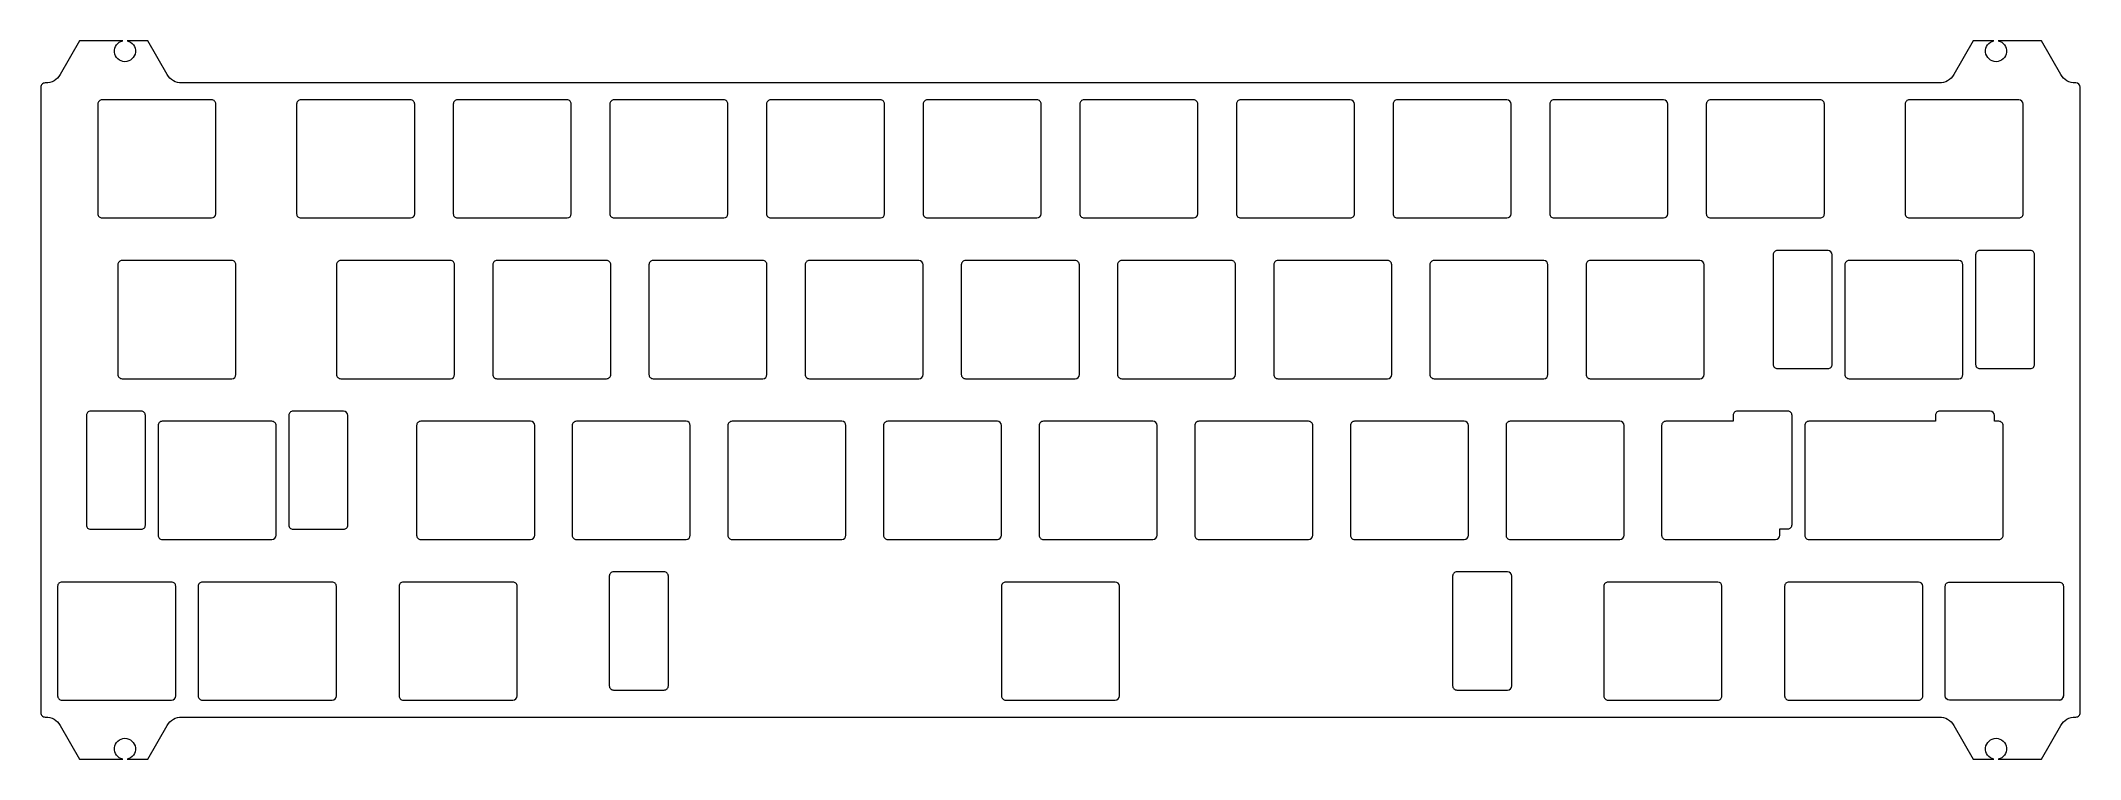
# Model space of a CAD drawing. Header units: millimetres. Extents: x 247 to 489, y -197 to -112.
import ezdxf

# ---------------------------------------------------------------- set-up
doc = ezdxf.new("R2010")
doc.units = ezdxf.units.MM
doc.header["$MEASUREMENT"] = 0
doc.layers.add('goonsiteiander v7_Sketch11', color=7, linetype='Continuous')

msp = doc.modelspace()

# ---------------------------------------------------------------- linework, layer by layer
at = {"layer": 'goonsiteiander v7_Sketch11', "lineweight": 9}
for points in [[(251.846, -111.8015), (249.5366, -115.8015)], [(256.964, -111.8015), (251.846, -111.8015)], [(259.9177, -111.8015), (257.4615, -111.8015)], [(262.2271, -115.8015), (259.9177, -111.8015)], [(476.3955, -111.8015), (474.0861, -115.8015)], [(478.8515, -111.8015), (476.3955, -111.8015)], [(484.4672, -111.8015), (479.349, -111.8015)], [(486.7766, -115.8015), (484.4672, -111.8015)], [(247.2378, -117.3015), (247.2378, -191.4515)], [(247.8045, -116.8015), (247.7378, -116.8015)], [(472.354, -116.8015), (263.9592, -116.8015)], [(488.5753, -116.8015), (488.5087, -116.8015)], [(489.0753, -191.4515), (489.0753, -117.3015)], [(254.0003, -119.3015), (254.0003, -132.3015)], [(267.5003, -118.8015), (254.5003, -118.8015)], [(268.0003, -132.3015), (268.0003, -119.3015)], [(277.5747, -119.3015), (277.5747, -132.3015)], [(291.0747, -118.8015), (278.0747, -118.8015)], [(291.5747, -132.3015), (291.5747, -119.3015)], [(296.1485, -119.3015), (296.1485, -132.3015)], [(309.6485, -118.8015), (296.6485, -118.8015)], [(310.1485, -132.3015), (310.1485, -119.3015)], [(314.7222, -119.3015), (314.7222, -132.3015)], [(328.2222, -118.8015), (315.2222, -118.8015)], [(328.7222, -132.3015), (328.7222, -119.3015)], [(333.296, -119.3015), (333.296, -132.3015)], [(346.796, -118.8015), (333.796, -118.8015)], [(347.296, -132.3015), (347.296, -119.3015)], [(351.8697, -119.3015), (351.8697, -132.3015)], [(365.3697, -118.8015), (352.3697, -118.8015)], [(365.8697, -132.3015), (365.8697, -119.3015)], [(370.4435, -119.3015), (370.4435, -132.3015)], [(383.9435, -118.8015), (370.9435, -118.8015)], [(384.4435, -132.3015), (384.4435, -119.3015)], [(389.0172, -119.3015), (389.0172, -132.3015)], [(402.5172, -118.8015), (389.5172, -118.8015)], [(403.0172, -132.3015), (403.0172, -119.3015)], [(407.591, -119.3015), (407.591, -132.3015)], [(421.091, -118.8015), (408.091, -118.8015)], [(421.591, -132.3015), (421.591, -119.3015)], [(426.1647, -119.3015), (426.1647, -132.3015)], [(439.6647, -118.8015), (426.6647, -118.8015)], [(440.1647, -132.3015), (440.1647, -119.3015)], [(444.7385, -119.3015), (444.7385, -132.3015)], [(458.2385, -118.8015), (445.2385, -118.8015)], [(458.7385, -132.3015), (458.7385, -119.3015)], [(468.3128, -119.3015), (468.3128, -132.3015)], [(481.8128, -118.8015), (468.8128, -118.8015)], [(482.3129, -132.3015), (482.3129, -119.3015)], [(254.5003, -132.8015), (267.5003, -132.8015)], [(278.0747, -132.8015), (291.0747, -132.8015)], [(296.6485, -132.8015), (309.6485, -132.8015)], [(315.2222, -132.8015), (328.2222, -132.8015)], [(333.796, -132.8015), (346.796, -132.8015)], [(352.3697, -132.8015), (365.3697, -132.8015)], [(370.9435, -132.8015), (383.9435, -132.8015)], [(389.5172, -132.8015), (402.5172, -132.8015)], [(408.091, -132.8015), (421.091, -132.8015)], [(426.6647, -132.8015), (439.6647, -132.8015)], [(445.2385, -132.8015), (458.2385, -132.8015)], [(468.8128, -132.8015), (481.8128, -132.8015)], [(452.6691, -137.1515), (452.6691, -150.1515)], [(459.1691, -136.6515), (453.1691, -136.6515)], [(459.6691, -150.1515), (459.6691, -137.1515)], [(476.6691, -137.1515), (476.6691, -150.1515)], [(483.1691, -136.6515), (477.1691, -136.6515)], [(483.6691, -150.1515), (483.6691, -137.1515)], [(256.3816, -138.3515), (256.3816, -151.3515)], [(269.8816, -137.8515), (256.8816, -137.8515)], [(270.3816, -151.3515), (270.3816, -138.3515)], [(282.3108, -138.3515), (282.3108, -151.3515)], [(295.8108, -137.8515), (282.8108, -137.8515)], [(296.3108, -151.3515), (296.3108, -138.3515)], [(300.8316, -138.3515), (300.8316, -151.3515)], [(314.3316, -137.8515), (301.3316, -137.8515)], [(314.8316, -151.3515), (314.8316, -138.3515)], [(319.3524, -138.3515), (319.3524, -151.3515)], [(332.8524, -137.8515), (319.8524, -137.8515)], [(333.3524, -151.3515), (333.3524, -138.3515)], [(337.8733, -138.3515), (337.8733, -151.3515)], [(351.3733, -137.8515), (338.3733, -137.8515)], [(351.8733, -151.3515), (351.8733, -138.3515)], [(356.3941, -138.3515), (356.3941, -151.3515)], [(369.8941, -137.8515), (356.8941, -137.8515)], [(370.3941, -151.3515), (370.3941, -138.3515)], [(374.9149, -138.3515), (374.9149, -151.3515)], [(388.4149, -137.8515), (375.4149, -137.8515)], [(388.9149, -151.3515), (388.9149, -138.3515)], [(393.4358, -138.3515), (393.4358, -151.3515)], [(406.9358, -137.8515), (393.9358, -137.8515)], [(407.4358, -151.3515), (407.4358, -138.3515)], [(411.9566, -138.3515), (411.9566, -151.3515)], [(425.4566, -137.8515), (412.4566, -137.8515)], [(425.9566, -151.3515), (425.9566, -138.3515)], [(430.4774, -138.3515), (430.4774, -151.3515)], [(443.9774, -137.8515), (430.9774, -137.8515)], [(444.4774, -151.3515), (444.4774, -138.3515)], [(461.1691, -138.3515), (461.1691, -151.3515)], [(474.6691, -137.8515), (461.6691, -137.8515)], [(475.1691, -151.3515), (475.1691, -138.3515)], [(256.8816, -151.8515), (269.8816, -151.8515)], [(282.8108, -151.8515), (295.8108, -151.8515)], [(301.3316, -151.8515), (314.3316, -151.8515)], [(319.8524, -151.8515), (332.8524, -151.8515)], [(338.3733, -151.8515), (351.3733, -151.8515)], [(356.8941, -151.8515), (369.8941, -151.8515)], [(375.4149, -151.8515), (388.4149, -151.8515)], [(393.9358, -151.8515), (406.9358, -151.8515)], [(412.4566, -151.8515), (425.4566, -151.8515)], [(430.9774, -151.8515), (443.9774, -151.8515)], [(453.1691, -150.6515), (459.1691, -150.6515)], [(461.6691, -151.8515), (474.6691, -151.8515)], [(477.1691, -150.6515), (483.1691, -150.6515)], [(252.6441, -156.2015), (252.6441, -169.2015)], [(259.1441, -155.7015), (253.1441, -155.7015)], [(259.6441, -169.2015), (259.6441, -156.2015)], [(274.6441, -156.9015), (261.6441, -156.9015)], [(276.6441, -156.2015), (276.6441, -169.2015)], [(283.1441, -155.7015), (277.1441, -155.7015)], [(283.6441, -169.2015), (283.6441, -156.2015)], [(305.3027, -156.9015), (292.3027, -156.9015)], [(323.7574, -156.9015), (310.7574, -156.9015)], [(342.2121, -156.9015), (329.2121, -156.9015)], [(360.6668, -156.9015), (347.6668, -156.9015)], [(379.1214, -156.9015), (366.1214, -156.9015)], [(397.5761, -156.9015), (384.5761, -156.9015)], [(416.0308, -156.9015), (403.0308, -156.9015)], [(434.4855, -156.9015), (421.4855, -156.9015)], [(447.9066, -156.9015), (439.9402, -156.9015)], [(447.9066, -156.2015), (447.9066, -156.9015)], [(454.4066, -155.7015), (448.4066, -155.7015)], [(454.9066, -169.1515), (454.9066, -156.2015)], [(471.9066, -156.9015), (456.9066, -156.9015)], [(471.9066, -156.2015), (471.9066, -156.9015)], [(478.4066, -155.7015), (472.4066, -155.7015)], [(478.9066, -156.9015), (478.9066, -156.2015)], [(479.4316, -156.9015), (478.9066, -156.9015)], [(261.1441, -157.4015), (261.1441, -170.4015)], [(275.1441, -170.4015), (275.1441, -157.4015)], [(291.8027, -157.4015), (291.8027, -170.4015)], [(305.8027, -170.4015), (305.8027, -157.4015)], [(310.2574, -157.4015), (310.2574, -170.4015)], [(324.2574, -170.4015), (324.2574, -157.4015)], [(328.7121, -157.4015), (328.7121, -170.4015)], [(342.7121, -170.4015), (342.7121, -157.4015)], [(347.1668, -157.4015), (347.1668, -170.4015)], [(361.1668, -170.4015), (361.1668, -157.4015)], [(365.6214, -157.4015), (365.6214, -170.4015)], [(379.6214, -170.4015), (379.6214, -157.4015)], [(384.0761, -157.4015), (384.0761, -170.4015)], [(398.0761, -170.4015), (398.0761, -157.4015)], [(402.5308, -157.4015), (402.5308, -170.4015)], [(416.5308, -170.4015), (416.5308, -157.4015)], [(420.9855, -157.4015), (420.9855, -170.4015)], [(434.9855, -170.4015), (434.9855, -157.4015)], [(439.4402, -157.4015), (439.4402, -170.4015)], [(456.4066, -157.4015), (456.4066, -170.4015)], [(479.9316, -170.4015), (479.9316, -157.4015)], [(253.1441, -169.7015), (259.1441, -169.7015)], [(261.6441, -170.9015), (274.6441, -170.9015)], [(277.1441, -169.7015), (283.1441, -169.7015)], [(292.3027, -170.9015), (305.3027, -170.9015)], [(310.7574, -170.9015), (323.7574, -170.9015)], [(329.2121, -170.9015), (342.2121, -170.9015)], [(347.6668, -170.9015), (360.6668, -170.9015)], [(366.1214, -170.9015), (379.1214, -170.9015)], [(384.5761, -170.9015), (397.5761, -170.9015)], [(403.0308, -170.9015), (416.0308, -170.9015)], [(421.4855, -170.9015), (434.4855, -170.9015)], [(439.9402, -170.9015), (452.9402, -170.9015)], [(453.4402, -170.4015), (453.4402, -169.6515)], [(453.4402, -169.6515), (454.4066, -169.6515)], [(456.9066, -170.9015), (479.4316, -170.9015)], [(249.2378, -176.4515), (249.2378, -189.4515)], [(262.7378, -175.9515), (249.7378, -175.9515)], [(263.2378, -189.4515), (263.2378, -176.4515)], [(265.9066, -176.4515), (265.9066, -189.4515)], [(281.7878, -175.9515), (266.4066, -175.9515)], [(282.2878, -189.4515), (282.2878, -176.4515)], [(289.7191, -176.4515), (289.7191, -189.4515)], [(303.2191, -175.9515), (290.2191, -175.9515)], [(303.7191, -189.4515), (303.7191, -176.4515)], [(314.6566, -175.2515), (314.6566, -188.2515)], [(321.1566, -174.7515), (315.1566, -174.7515)], [(321.6566, -188.2515), (321.6566, -175.2515)], [(361.1566, -176.4515), (361.1566, -189.4515)], [(374.6566, -175.9515), (361.6566, -175.9515)], [(375.1566, -189.4515), (375.1566, -176.4515)], [(414.6566, -175.2515), (414.6566, -188.2515)], [(421.1566, -174.7515), (415.1566, -174.7515)], [(421.6566, -188.2515), (421.6566, -175.2515)], [(432.5941, -176.4515), (432.5941, -189.4515)], [(446.0941, -175.9515), (433.0941, -175.9515)], [(446.5941, -189.4515), (446.5941, -176.4515)], [(454.0253, -176.4515), (454.0253, -189.4515)], [(469.9066, -175.9515), (454.5253, -175.9515)], [(470.4066, -189.4515), (470.4066, -176.4515)], [(473.0753, -189.4515), (473.0753, -176.4515)], [(473.5753, -175.9515), (486.5753, -175.9515)], [(487.0754, -176.4515), (487.0754, -189.4515)], [(249.7378, -189.9515), (262.7378, -189.9515)], [(266.4066, -189.9515), (281.7878, -189.9515)], [(290.2191, -189.9515), (303.2191, -189.9515)], [(315.1566, -188.7515), (321.1566, -188.7515)], [(361.6566, -189.9515), (374.6566, -189.9515)], [(415.1566, -188.7515), (421.1566, -188.7515)], [(433.0941, -189.9515), (446.0941, -189.9515)], [(454.5253, -189.9515), (469.9066, -189.9515)], [(486.5753, -189.9515), (473.5753, -189.9515)], [(247.7379, -191.9515), (247.8045, -191.9515)], [(249.5366, -192.9515), (251.846, -196.9515)], [(259.9177, -196.9515), (262.2271, -192.9515)], [(263.9592, -191.9515), (472.354, -191.9515)], [(474.0861, -192.9515), (476.3955, -196.9515)], [(484.4672, -196.9515), (486.7766, -192.9515)], [(488.5087, -191.9515), (488.5753, -191.9515)], [(251.846, -196.9515), (256.9642, -196.9515)], [(257.4617, -196.9515), (259.9177, -196.9515)], [(476.3955, -196.9515), (478.8517, -196.9515)], [(479.3492, -196.9515), (484.4672, -196.9515)]]:
    msp.add_lwpolyline(points, dxfattribs=at)
for points, knots in [([(257.4615, -111.8015), (258.0906, -111.9292), (258.5207, -112.5128), (258.4565, -113.1515), (258.3923, -113.7902), (257.8547, -114.2765), (257.2127, -114.2765), (256.5708, -114.2765), (256.0332, -113.7902), (255.969, -113.1515), (255.9048, -112.5128), (256.3349, -111.9293), (256.964, -111.8015)], [0, 0, 0, 0, 1, 1, 1, 2, 2, 2, 3, 3, 3, 4, 4, 4, 4]), ([(479.349, -111.8015), (479.9781, -111.9292), (480.4082, -112.5128), (480.344, -113.1515), (480.2798, -113.7902), (479.7422, -114.2765), (479.1002, -114.2765), (478.4583, -114.2765), (477.9207, -113.7902), (477.8565, -113.1515), (477.7923, -112.5128), (478.2224, -111.9293), (478.8515, -111.8015)], [0, 0, 0, 0, 1, 1, 1, 2, 2, 2, 3, 3, 3, 4, 4, 4, 4]), ([(247.7378, -116.8015), (247.6052, -116.8015), (247.4781, -116.8542), (247.3843, -116.9479), (247.2905, -117.0417), (247.2378, -117.1689), (247.2378, -117.3015)], [0, 0, 0, 0, 1, 1, 1, 2, 2, 2, 2]), ([(254.5003, -118.8015), (254.3677, -118.8015), (254.2406, -118.8542), (254.1468, -118.9479), (254.053, -119.0417), (254.0003, -119.1689), (254.0003, -119.3015)], [0, 0, 0, 0, 1, 1, 1, 2, 2, 2, 2]), ([(268.0004, -119.3015), (268.0004, -119.1689), (267.9477, -119.0417), (267.8539, -118.9479), (267.7601, -118.8542), (267.633, -118.8015), (267.5003, -118.8015)], [0, 0, 0, 0, 1, 1, 1, 2, 2, 2, 2]), ([(278.0747, -118.8015), (277.9421, -118.8015), (277.8149, -118.8542), (277.7212, -118.9479), (277.6274, -119.0417), (277.5747, -119.1689), (277.5747, -119.3015)], [0, 0, 0, 0, 1, 1, 1, 2, 2, 2, 2]), ([(291.5747, -119.3015), (291.5747, -119.1689), (291.522, -119.0417), (291.4283, -118.9479), (291.3345, -118.8542), (291.2073, -118.8015), (291.0747, -118.8015)], [0, 0, 0, 0, 1, 1, 1, 2, 2, 2, 2]), ([(296.6485, -118.8015), (296.5159, -118.8015), (296.3887, -118.8542), (296.2949, -118.9479), (296.2012, -119.0417), (296.1485, -119.1689), (296.1485, -119.3015)], [0, 0, 0, 0, 1, 1, 1, 2, 2, 2, 2]), ([(310.1485, -119.3015), (310.1485, -119.1689), (310.0958, -119.0417), (310.002, -118.9479), (309.9083, -118.8542), (309.7811, -118.8015), (309.6485, -118.8015)], [0, 0, 0, 0, 1, 1, 1, 2, 2, 2, 2]), ([(315.2222, -118.8015), (315.0896, -118.8015), (314.9624, -118.8542), (314.8687, -118.9479), (314.7749, -119.0417), (314.7222, -119.1689), (314.7222, -119.3015)], [0, 0, 0, 0, 1, 1, 1, 2, 2, 2, 2]), ([(328.7222, -119.3015), (328.7222, -119.1689), (328.6695, -119.0417), (328.5758, -118.9479), (328.482, -118.8542), (328.3548, -118.8015), (328.2222, -118.8015)], [0, 0, 0, 0, 1, 1, 1, 2, 2, 2, 2]), ([(333.796, -118.8015), (333.6634, -118.8015), (333.5362, -118.8542), (333.4424, -118.9479), (333.3487, -119.0417), (333.296, -119.1689), (333.296, -119.3015)], [0, 0, 0, 0, 1, 1, 1, 2, 2, 2, 2]), ([(347.296, -119.3015), (347.296, -119.1689), (347.2433, -119.0417), (347.1495, -118.9479), (347.0558, -118.8542), (346.9286, -118.8015), (346.796, -118.8015)], [0, 0, 0, 0, 1, 1, 1, 2, 2, 2, 2]), ([(352.3697, -118.8015), (352.2371, -118.8015), (352.1099, -118.8542), (352.0162, -118.9479), (351.9224, -119.0417), (351.8697, -119.1689), (351.8697, -119.3015)], [0, 0, 0, 0, 1, 1, 1, 2, 2, 2, 2]), ([(365.8697, -119.3015), (365.8697, -119.1689), (365.817, -119.0417), (365.7233, -118.9479), (365.6295, -118.8542), (365.5023, -118.8015), (365.3697, -118.8015)], [0, 0, 0, 0, 1, 1, 1, 2, 2, 2, 2]), ([(370.9435, -118.8015), (370.8109, -118.8015), (370.6837, -118.8542), (370.5899, -118.9479), (370.4962, -119.0417), (370.4435, -119.1689), (370.4435, -119.3015)], [0, 0, 0, 0, 1, 1, 1, 2, 2, 2, 2]), ([(384.4435, -119.3015), (384.4435, -119.1689), (384.3908, -119.0417), (384.297, -118.9479), (384.2033, -118.8542), (384.0761, -118.8015), (383.9435, -118.8015)], [0, 0, 0, 0, 1, 1, 1, 2, 2, 2, 2]), ([(389.5172, -118.8015), (389.3846, -118.8015), (389.2574, -118.8542), (389.1637, -118.9479), (389.0699, -119.0417), (389.0172, -119.1689), (389.0172, -119.3015)], [0, 0, 0, 0, 1, 1, 1, 2, 2, 2, 2]), ([(408.091, -118.8015), (407.9584, -118.8015), (407.8312, -118.8542), (407.7374, -118.9479), (407.6437, -119.0417), (407.591, -119.1689), (407.591, -119.3015)], [0, 0, 0, 0, 1, 1, 1, 2, 2, 2, 2]), ([(426.6647, -118.8015), (426.5321, -118.8015), (426.4049, -118.8542), (426.3112, -118.9479), (426.2174, -119.0417), (426.1647, -119.1689), (426.1647, -119.3015)], [0, 0, 0, 0, 1, 1, 1, 2, 2, 2, 2]), ([(445.2385, -118.8015), (445.1059, -118.8015), (444.9787, -118.8542), (444.8849, -118.9479), (444.7912, -119.0417), (444.7385, -119.1689), (444.7385, -119.3015)], [0, 0, 0, 0, 1, 1, 1, 2, 2, 2, 2]), ([(458.7385, -119.3015), (458.7385, -119.1689), (458.6858, -119.0417), (458.592, -118.9479), (458.4983, -118.8542), (458.3711, -118.8015), (458.2385, -118.8015)], [0, 0, 0, 0, 1, 1, 1, 2, 2, 2, 2]), ([(468.8129, -118.8015), (468.6802, -118.8015), (468.5531, -118.8542), (468.4593, -118.9479), (468.3655, -119.0417), (468.3128, -119.1689), (468.3128, -119.3015)], [0, 0, 0, 0, 1, 1, 1, 2, 2, 2, 2]), ([(254.0003, -132.3015), (254.0003, -132.4341), (254.053, -132.5613), (254.1468, -132.6551), (254.2406, -132.7488), (254.3677, -132.8015), (254.5003, -132.8015)], [0, 0, 0, 0, 1, 1, 1, 2, 2, 2, 2]), ([(277.5747, -132.3015), (277.5747, -132.4341), (277.6274, -132.5613), (277.7212, -132.6551), (277.8149, -132.7488), (277.9421, -132.8015), (278.0747, -132.8015)], [0, 0, 0, 0, 1, 1, 1, 2, 2, 2, 2]), ([(296.1485, -132.3015), (296.1485, -132.4341), (296.2012, -132.5613), (296.2949, -132.6551), (296.3887, -132.7488), (296.5159, -132.8015), (296.6485, -132.8015)], [0, 0, 0, 0, 1, 1, 1, 2, 2, 2, 2]), ([(314.7222, -132.3015), (314.7222, -132.4341), (314.7749, -132.5613), (314.8687, -132.6551), (314.9624, -132.7488), (315.0896, -132.8015), (315.2222, -132.8015)], [0, 0, 0, 0, 1, 1, 1, 2, 2, 2, 2]), ([(333.296, -132.3015), (333.296, -132.4341), (333.3487, -132.5613), (333.4424, -132.6551), (333.5362, -132.7488), (333.6634, -132.8015), (333.796, -132.8015)], [0, 0, 0, 0, 1, 1, 1, 2, 2, 2, 2]), ([(351.8697, -132.3015), (351.8697, -132.4341), (351.9224, -132.5613), (352.0162, -132.6551), (352.1099, -132.7488), (352.2371, -132.8015), (352.3697, -132.8015)], [0, 0, 0, 0, 1, 1, 1, 2, 2, 2, 2]), ([(370.4435, -132.3015), (370.4435, -132.4341), (370.4962, -132.5613), (370.5899, -132.6551), (370.6837, -132.7488), (370.8109, -132.8015), (370.9435, -132.8015)], [0, 0, 0, 0, 1, 1, 1, 2, 2, 2, 2]), ([(389.0172, -132.3015), (389.0172, -132.4341), (389.0699, -132.5613), (389.1637, -132.6551), (389.2574, -132.7488), (389.3846, -132.8015), (389.5172, -132.8015)], [0, 0, 0, 0, 1, 1, 1, 2, 2, 2, 2]), ([(402.5172, -132.8015), (402.6498, -132.8015), (402.777, -132.7488), (402.8708, -132.6551), (402.9645, -132.5613), (403.0172, -132.4341), (403.0172, -132.3015)], [0, 0, 0, 0, 1, 1, 1, 2, 2, 2, 2]), ([(407.591, -132.3015), (407.591, -132.4341), (407.6437, -132.5613), (407.7374, -132.6551), (407.8312, -132.7488), (407.9584, -132.8015), (408.091, -132.8015)], [0, 0, 0, 0, 1, 1, 1, 2, 2, 2, 2]), ([(426.1647, -132.3015), (426.1647, -132.4341), (426.2174, -132.5613), (426.3112, -132.6551), (426.4049, -132.7488), (426.5321, -132.8015), (426.6647, -132.8015)], [0, 0, 0, 0, 1, 1, 1, 2, 2, 2, 2]), ([(444.7385, -132.3015), (444.7385, -132.4341), (444.7912, -132.5613), (444.8849, -132.6551), (444.9787, -132.7488), (445.1059, -132.8015), (445.2385, -132.8015)], [0, 0, 0, 0, 1, 1, 1, 2, 2, 2, 2]), ([(458.2385, -132.8015), (458.3711, -132.8015), (458.4983, -132.7488), (458.592, -132.6551), (458.6858, -132.5613), (458.7385, -132.4341), (458.7385, -132.3015)], [0, 0, 0, 0, 1, 1, 1, 2, 2, 2, 2]), ([(468.3129, -132.3015), (468.3129, -132.4341), (468.3655, -132.5613), (468.4593, -132.6551), (468.5531, -132.7488), (468.6802, -132.8015), (468.8129, -132.8015)], [0, 0, 0, 0, 1, 1, 1, 2, 2, 2, 2]), ([(481.8129, -132.8015), (481.9455, -132.8015), (482.0726, -132.7488), (482.1664, -132.6551), (482.2602, -132.5613), (482.3129, -132.4341), (482.3129, -132.3015)], [0, 0, 0, 0, 1, 1, 1, 2, 2, 2, 2]), ([(453.1691, -136.6515), (453.0365, -136.6515), (452.9093, -136.7042), (452.8155, -136.7979), (452.7218, -136.8917), (452.6691, -137.0189), (452.6691, -137.1515)], [0, 0, 0, 0, 1, 1, 1, 2, 2, 2, 2]), ([(477.1691, -136.6515), (477.0365, -136.6515), (476.9093, -136.7042), (476.8155, -136.7979), (476.7218, -136.8917), (476.6691, -137.0189), (476.6691, -137.1515)], [0, 0, 0, 0, 1, 1, 1, 2, 2, 2, 2]), ([(483.6691, -137.1515), (483.6691, -137.0189), (483.6164, -136.8917), (483.5227, -136.7979), (483.4289, -136.7042), (483.3017, -136.6515), (483.1691, -136.6515)], [0, 0, 0, 0, 1, 1, 1, 2, 2, 2, 2]), ([(256.8816, -137.8515), (256.749, -137.8515), (256.6218, -137.9042), (256.528, -137.9979), (256.4343, -138.0917), (256.3816, -138.2189), (256.3816, -138.3515)], [0, 0, 0, 0, 1, 1, 1, 2, 2, 2, 2]), ([(270.3816, -138.3515), (270.3816, -138.2189), (270.3289, -138.0917), (270.2352, -137.9979), (270.1414, -137.9042), (270.0142, -137.8515), (269.8816, -137.8515)], [0, 0, 0, 0, 1, 1, 1, 2, 2, 2, 2]), ([(282.8108, -137.8515), (282.6782, -137.8515), (282.551, -137.9042), (282.4572, -137.9979), (282.3634, -138.0917), (282.3108, -138.2189), (282.3108, -138.3515)], [0, 0, 0, 0, 1, 1, 1, 2, 2, 2, 2]), ([(296.3108, -138.3515), (296.3108, -138.2189), (296.2581, -138.0917), (296.1643, -137.9979), (296.0706, -137.9042), (295.9434, -137.8515), (295.8108, -137.8515)], [0, 0, 0, 0, 1, 1, 1, 2, 2, 2, 2]), ([(301.3316, -137.8515), (301.199, -137.8515), (301.0718, -137.9042), (300.978, -137.9979), (300.8843, -138.0917), (300.8316, -138.2189), (300.8316, -138.3515)], [0, 0, 0, 0, 1, 1, 1, 2, 2, 2, 2]), ([(314.8316, -138.3515), (314.8316, -138.2189), (314.7789, -138.0917), (314.6852, -137.9979), (314.5914, -137.9042), (314.4642, -137.8515), (314.3316, -137.8515)], [0, 0, 0, 0, 1, 1, 1, 2, 2, 2, 2]), ([(319.8524, -137.8515), (319.7198, -137.8515), (319.5926, -137.9042), (319.4989, -137.9979), (319.4051, -138.0917), (319.3524, -138.2189), (319.3524, -138.3515)], [0, 0, 0, 0, 1, 1, 1, 2, 2, 2, 2]), ([(333.3524, -138.3515), (333.3524, -138.2189), (333.2998, -138.0917), (333.206, -137.9979), (333.1122, -137.9042), (332.985, -137.8515), (332.8524, -137.8515)], [0, 0, 0, 0, 1, 1, 1, 2, 2, 2, 2]), ([(338.3733, -137.8515), (338.2407, -137.8515), (338.1135, -137.9042), (338.0197, -137.9979), (337.9259, -138.0917), (337.8733, -138.2189), (337.8733, -138.3515)], [0, 0, 0, 0, 1, 1, 1, 2, 2, 2, 2]), ([(356.8941, -137.8515), (356.7615, -137.8515), (356.6343, -137.9042), (356.5405, -137.9979), (356.4468, -138.0917), (356.3941, -138.2189), (356.3941, -138.3515)], [0, 0, 0, 0, 1, 1, 1, 2, 2, 2, 2]), ([(370.3941, -138.3515), (370.3941, -138.2189), (370.3414, -138.0917), (370.2477, -137.9979), (370.1539, -137.9042), (370.0267, -137.8515), (369.8941, -137.8515)], [0, 0, 0, 0, 1, 1, 1, 2, 2, 2, 2]), ([(375.4149, -137.8515), (375.2823, -137.8515), (375.1551, -137.9042), (375.0614, -137.9979), (374.9676, -138.0917), (374.9149, -138.2189), (374.9149, -138.3515)], [0, 0, 0, 0, 1, 1, 1, 2, 2, 2, 2]), ([(388.9149, -138.3515), (388.9149, -138.2189), (388.8623, -138.0917), (388.7685, -137.9979), (388.6747, -137.9042), (388.5475, -137.8515), (388.4149, -137.8515)], [0, 0, 0, 0, 1, 1, 1, 2, 2, 2, 2]), ([(393.9358, -137.8515), (393.8032, -137.8515), (393.676, -137.9042), (393.5822, -137.9979), (393.4884, -138.0917), (393.4358, -138.2189), (393.4358, -138.3515)], [0, 0, 0, 0, 1, 1, 1, 2, 2, 2, 2]), ([(407.4358, -138.3515), (407.4358, -138.2189), (407.3831, -138.0917), (407.2893, -137.9979), (407.1955, -137.9042), (407.0684, -137.8515), (406.9358, -137.8515)], [0, 0, 0, 0, 1, 1, 1, 2, 2, 2, 2]), ([(412.4566, -137.8515), (412.324, -137.8515), (412.1968, -137.9042), (412.103, -137.9979), (412.0093, -138.0917), (411.9566, -138.2189), (411.9566, -138.3515)], [0, 0, 0, 0, 1, 1, 1, 2, 2, 2, 2]), ([(430.9774, -137.8515), (430.8448, -137.8515), (430.7176, -137.9042), (430.6239, -137.9979), (430.5301, -138.0917), (430.4774, -138.2189), (430.4774, -138.3515)], [0, 0, 0, 0, 1, 1, 1, 2, 2, 2, 2]), ([(461.6691, -137.8515), (461.5365, -137.8515), (461.4093, -137.9042), (461.3155, -137.9979), (461.2218, -138.0917), (461.1691, -138.2189), (461.1691, -138.3515)], [0, 0, 0, 0, 1, 1, 1, 2, 2, 2, 2]), ([(256.3816, -151.3515), (256.3816, -151.4841), (256.4343, -151.6113), (256.528, -151.7051), (256.6218, -151.7988), (256.749, -151.8515), (256.8816, -151.8515)], [0, 0, 0, 0, 1, 1, 1, 2, 2, 2, 2]), ([(282.3108, -151.3515), (282.3108, -151.4841), (282.3634, -151.6113), (282.4572, -151.7051), (282.551, -151.7988), (282.6782, -151.8515), (282.8108, -151.8515)], [0, 0, 0, 0, 1, 1, 1, 2, 2, 2, 2]), ([(300.8316, -151.3515), (300.8316, -151.4841), (300.8843, -151.6113), (300.978, -151.7051), (301.0718, -151.7988), (301.199, -151.8515), (301.3316, -151.8515)], [0, 0, 0, 0, 1, 1, 1, 2, 2, 2, 2]), ([(314.3316, -151.8515), (314.4642, -151.8515), (314.5914, -151.7988), (314.6852, -151.7051), (314.7789, -151.6113), (314.8316, -151.4841), (314.8316, -151.3515)], [0, 0, 0, 0, 1, 1, 1, 2, 2, 2, 2]), ([(319.3524, -151.3515), (319.3524, -151.4841), (319.4051, -151.6113), (319.4989, -151.7051), (319.5926, -151.7988), (319.7198, -151.8515), (319.8524, -151.8515)], [0, 0, 0, 0, 1, 1, 1, 2, 2, 2, 2]), ([(337.8733, -151.3515), (337.8733, -151.4841), (337.9259, -151.6113), (338.0197, -151.7051), (338.1135, -151.7988), (338.2407, -151.8515), (338.3733, -151.8515)], [0, 0, 0, 0, 1, 1, 1, 2, 2, 2, 2]), ([(356.3941, -151.3515), (356.3941, -151.4841), (356.4468, -151.6113), (356.5405, -151.7051), (356.6343, -151.7988), (356.7615, -151.8515), (356.8941, -151.8515)], [0, 0, 0, 0, 1, 1, 1, 2, 2, 2, 2]), ([(374.9149, -151.3515), (374.9149, -151.4841), (374.9676, -151.6113), (375.0614, -151.7051), (375.1551, -151.7988), (375.2823, -151.8515), (375.4149, -151.8515)], [0, 0, 0, 0, 1, 1, 1, 2, 2, 2, 2]), ([(393.4358, -151.3515), (393.4358, -151.4841), (393.4884, -151.6113), (393.5822, -151.7051), (393.676, -151.7988), (393.8032, -151.8515), (393.9358, -151.8515)], [0, 0, 0, 0, 1, 1, 1, 2, 2, 2, 2]), ([(411.9566, -151.3515), (411.9566, -151.4841), (412.0093, -151.6113), (412.103, -151.7051), (412.1968, -151.7988), (412.324, -151.8515), (412.4566, -151.8515)], [0, 0, 0, 0, 1, 1, 1, 2, 2, 2, 2]), ([(430.4774, -151.3515), (430.4774, -151.4841), (430.5301, -151.6113), (430.6239, -151.7051), (430.7176, -151.7988), (430.8448, -151.8515), (430.9774, -151.8515)], [0, 0, 0, 0, 1, 1, 1, 2, 2, 2, 2]), ([(452.6691, -150.1515), (452.6691, -150.2841), (452.7218, -150.4113), (452.8155, -150.5051), (452.9093, -150.5988), (453.0365, -150.6515), (453.1691, -150.6515)], [0, 0, 0, 0, 1, 1, 1, 2, 2, 2, 2]), ([(459.1691, -150.6515), (459.3017, -150.6515), (459.4289, -150.5988), (459.5227, -150.5051), (459.6164, -150.4113), (459.6691, -150.2841), (459.6691, -150.1515)], [0, 0, 0, 0, 1, 1, 1, 2, 2, 2, 2]), ([(461.1691, -151.3515), (461.1691, -151.4841), (461.2218, -151.6113), (461.3155, -151.7051), (461.4093, -151.7988), (461.5365, -151.8515), (461.6691, -151.8515)], [0, 0, 0, 0, 1, 1, 1, 2, 2, 2, 2]), ([(476.6691, -150.1515), (476.6691, -150.2841), (476.7218, -150.4113), (476.8155, -150.5051), (476.9093, -150.5988), (477.0365, -150.6515), (477.1691, -150.6515)], [0, 0, 0, 0, 1, 1, 1, 2, 2, 2, 2]), ([(483.1691, -150.6515), (483.3017, -150.6515), (483.4289, -150.5988), (483.5227, -150.5051), (483.6164, -150.4113), (483.6691, -150.2841), (483.6691, -150.1515)], [0, 0, 0, 0, 1, 1, 1, 2, 2, 2, 2]), ([(253.1441, -155.7015), (253.0115, -155.7015), (252.8843, -155.7542), (252.7905, -155.8479), (252.6968, -155.9417), (252.6441, -156.0689), (252.6441, -156.2015)], [0, 0, 0, 0, 1, 1, 1, 2, 2, 2, 2]), ([(259.6441, -156.2015), (259.6441, -156.0689), (259.5914, -155.9417), (259.4977, -155.8479), (259.4039, -155.7542), (259.2767, -155.7015), (259.1441, -155.7015)], [0, 0, 0, 0, 1, 1, 1, 2, 2, 2, 2]), ([(261.6441, -156.9015), (261.5115, -156.9015), (261.3843, -156.9542), (261.2905, -157.0479), (261.1968, -157.1417), (261.1441, -157.2689), (261.1441, -157.4015)], [0, 0, 0, 0, 1, 1, 1, 2, 2, 2, 2]), ([(275.1441, -157.4015), (275.1441, -157.2689), (275.0914, -157.1417), (274.9977, -157.0479), (274.9039, -156.9542), (274.7767, -156.9015), (274.6441, -156.9015)], [0, 0, 0, 0, 1, 1, 1, 2, 2, 2, 2]), ([(277.1441, -155.7015), (277.0115, -155.7015), (276.8843, -155.7542), (276.7905, -155.8479), (276.6968, -155.9417), (276.6441, -156.0689), (276.6441, -156.2015)], [0, 0, 0, 0, 1, 1, 1, 2, 2, 2, 2]), ([(292.3027, -156.9015), (292.1701, -156.9015), (292.0429, -156.9542), (291.9491, -157.0479), (291.8554, -157.1417), (291.8027, -157.2689), (291.8027, -157.4015)], [0, 0, 0, 0, 1, 1, 1, 2, 2, 2, 2]), ([(310.7574, -156.9015), (310.6248, -156.9015), (310.4976, -156.9542), (310.4038, -157.0479), (310.3101, -157.1417), (310.2574, -157.2689), (310.2574, -157.4015)], [0, 0, 0, 0, 1, 1, 1, 2, 2, 2, 2]), ([(329.2121, -156.9015), (329.0795, -156.9015), (328.9523, -156.9542), (328.8585, -157.0479), (328.7647, -157.1417), (328.7121, -157.2689), (328.7121, -157.4015)], [0, 0, 0, 0, 1, 1, 1, 2, 2, 2, 2]), ([(347.6668, -156.9015), (347.5341, -156.9015), (347.407, -156.9542), (347.3132, -157.0479), (347.2194, -157.1417), (347.1668, -157.2689), (347.1668, -157.4015)], [0, 0, 0, 0, 1, 1, 1, 2, 2, 2, 2]), ([(366.1214, -156.9015), (365.9888, -156.9015), (365.8617, -156.9542), (365.7679, -157.0479), (365.6741, -157.1417), (365.6214, -157.2689), (365.6214, -157.4015)], [0, 0, 0, 0, 1, 1, 1, 2, 2, 2, 2]), ([(384.5761, -156.9015), (384.4435, -156.9015), (384.3163, -156.9542), (384.2226, -157.0479), (384.1288, -157.1417), (384.0761, -157.2689), (384.0761, -157.4015)], [0, 0, 0, 0, 1, 1, 1, 2, 2, 2, 2]), ([(398.0761, -157.4015), (398.0761, -157.2689), (398.0235, -157.1417), (397.9297, -157.0479), (397.8359, -156.9542), (397.7087, -156.9015), (397.5761, -156.9015)], [0, 0, 0, 0, 1, 1, 1, 2, 2, 2, 2]), ([(403.0308, -156.9015), (402.8982, -156.9015), (402.771, -156.9542), (402.6773, -157.0479), (402.5835, -157.1417), (402.5308, -157.2689), (402.5308, -157.4015)], [0, 0, 0, 0, 1, 1, 1, 2, 2, 2, 2]), ([(421.4855, -156.9015), (421.3529, -156.9015), (421.2257, -156.9542), (421.132, -157.0479), (421.0382, -157.1417), (420.9855, -157.2689), (420.9855, -157.4015)], [0, 0, 0, 0, 1, 1, 1, 2, 2, 2, 2]), ([(439.9402, -156.9015), (439.8076, -156.9015), (439.6804, -156.9542), (439.5866, -157.0479), (439.4929, -157.1417), (439.4402, -157.2689), (439.4402, -157.4015)], [0, 0, 0, 0, 1, 1, 1, 2, 2, 2, 2]), ([(448.4066, -155.7015), (448.274, -155.7015), (448.1468, -155.7542), (448.053, -155.8479), (447.9593, -155.9417), (447.9066, -156.0689), (447.9066, -156.2015)], [0, 0, 0, 0, 1, 1, 1, 2, 2, 2, 2]), ([(454.9066, -156.2015), (454.9066, -156.0689), (454.8539, -155.9417), (454.7602, -155.8479), (454.6664, -155.7542), (454.5392, -155.7015), (454.4066, -155.7015)], [0, 0, 0, 0, 1, 1, 1, 2, 2, 2, 2]), ([(456.9066, -156.9015), (456.774, -156.9015), (456.6468, -156.9542), (456.553, -157.0479), (456.4593, -157.1417), (456.4066, -157.2689), (456.4066, -157.4015)], [0, 0, 0, 0, 1, 1, 1, 2, 2, 2, 2]), ([(472.4066, -155.7015), (472.274, -155.7015), (472.1468, -155.7542), (472.053, -155.8479), (471.9593, -155.9417), (471.9066, -156.0689), (471.9066, -156.2015)], [0, 0, 0, 0, 1, 1, 1, 2, 2, 2, 2]), ([(479.9316, -157.4015), (479.9316, -157.2689), (479.8789, -157.1417), (479.7852, -157.0479), (479.6914, -156.9542), (479.5642, -156.9015), (479.4316, -156.9015)], [0, 0, 0, 0, 1, 1, 1, 2, 2, 2, 2]), ([(252.6441, -169.2015), (252.6441, -169.3341), (252.6968, -169.4613), (252.7905, -169.5551), (252.8843, -169.6488), (253.0115, -169.7015), (253.1441, -169.7015)], [0, 0, 0, 0, 1, 1, 1, 2, 2, 2, 2]), ([(259.1441, -169.7015), (259.2767, -169.7015), (259.4039, -169.6488), (259.4977, -169.5551), (259.5914, -169.4613), (259.6441, -169.3341), (259.6441, -169.2015)], [0, 0, 0, 0, 1, 1, 1, 2, 2, 2, 2]), ([(276.6441, -169.2015), (276.6441, -169.3341), (276.6968, -169.4613), (276.7905, -169.5551), (276.8843, -169.6488), (277.0115, -169.7015), (277.1441, -169.7015)], [0, 0, 0, 0, 1, 1, 1, 2, 2, 2, 2]), ([(283.1441, -169.7015), (283.2767, -169.7015), (283.4039, -169.6488), (283.4977, -169.5551), (283.5914, -169.4613), (283.6441, -169.3341), (283.6441, -169.2015)], [0, 0, 0, 0, 1, 1, 1, 2, 2, 2, 2]), ([(454.4066, -169.6515), (454.5392, -169.6515), (454.6664, -169.5988), (454.7602, -169.5051), (454.8539, -169.4113), (454.9066, -169.2841), (454.9066, -169.1515)], [0, 0, 0, 0, 1, 1, 1, 2, 2, 2, 2]), ([(261.1441, -170.4015), (261.1441, -170.5341), (261.1968, -170.6613), (261.2905, -170.7551), (261.3843, -170.8488), (261.5115, -170.9015), (261.6441, -170.9015)], [0, 0, 0, 0, 1, 1, 1, 2, 2, 2, 2]), ([(291.8027, -170.4015), (291.8027, -170.5341), (291.8554, -170.6613), (291.9491, -170.7551), (292.0429, -170.8488), (292.1701, -170.9015), (292.3027, -170.9015)], [0, 0, 0, 0, 1, 1, 1, 2, 2, 2, 2]), ([(310.2574, -170.4015), (310.2574, -170.5341), (310.3101, -170.6613), (310.4038, -170.7551), (310.4976, -170.8488), (310.6248, -170.9015), (310.7574, -170.9015)], [0, 0, 0, 0, 1, 1, 1, 2, 2, 2, 2]), ([(328.7121, -170.4015), (328.7121, -170.5341), (328.7647, -170.6613), (328.8585, -170.7551), (328.9523, -170.8488), (329.0795, -170.9015), (329.2121, -170.9015)], [0, 0, 0, 0, 1, 1, 1, 2, 2, 2, 2]), ([(347.1668, -170.4015), (347.1668, -170.5341), (347.2194, -170.6613), (347.3132, -170.7551), (347.407, -170.8488), (347.5341, -170.9015), (347.6668, -170.9015)], [0, 0, 0, 0, 1, 1, 1, 2, 2, 2, 2]), ([(365.6214, -170.4015), (365.6214, -170.5341), (365.6741, -170.6613), (365.7679, -170.7551), (365.8617, -170.8488), (365.9888, -170.9015), (366.1214, -170.9015)], [0, 0, 0, 0, 1, 1, 1, 2, 2, 2, 2]), ([(384.0761, -170.4015), (384.0761, -170.5341), (384.1288, -170.6613), (384.2226, -170.7551), (384.3163, -170.8488), (384.4435, -170.9015), (384.5761, -170.9015)], [0, 0, 0, 0, 1, 1, 1, 2, 2, 2, 2]), ([(402.5308, -170.4015), (402.5308, -170.5341), (402.5835, -170.6613), (402.6773, -170.7551), (402.771, -170.8488), (402.8982, -170.9015), (403.0308, -170.9015)], [0, 0, 0, 0, 1, 1, 1, 2, 2, 2, 2]), ([(420.9855, -170.4015), (420.9855, -170.5341), (421.0382, -170.6613), (421.132, -170.7551), (421.2257, -170.8488), (421.3529, -170.9015), (421.4855, -170.9015)], [0, 0, 0, 0, 1, 1, 1, 2, 2, 2, 2]), ([(439.4402, -170.4015), (439.4402, -170.5341), (439.4929, -170.6613), (439.5866, -170.7551), (439.6804, -170.8488), (439.8076, -170.9015), (439.9402, -170.9015)], [0, 0, 0, 0, 1, 1, 1, 2, 2, 2, 2]), ([(456.4066, -170.4015), (456.4066, -170.5341), (456.4593, -170.6613), (456.553, -170.7551), (456.6468, -170.8488), (456.774, -170.9015), (456.9066, -170.9015)], [0, 0, 0, 0, 1, 1, 1, 2, 2, 2, 2]), ([(479.4316, -170.9015), (479.5642, -170.9015), (479.6914, -170.8488), (479.7852, -170.7551), (479.8789, -170.6613), (479.9316, -170.5341), (479.9316, -170.4015)], [0, 0, 0, 0, 1, 1, 1, 2, 2, 2, 2]), ([(249.7378, -175.9515), (249.6052, -175.9515), (249.4781, -176.0042), (249.3843, -176.0979), (249.2905, -176.1917), (249.2378, -176.3189), (249.2378, -176.4515)], [0, 0, 0, 0, 1, 1, 1, 2, 2, 2, 2]), ([(263.2378, -176.4515), (263.2378, -176.3189), (263.1852, -176.1917), (263.0914, -176.0979), (262.9976, -176.0042), (262.8705, -175.9515), (262.7378, -175.9515)], [0, 0, 0, 0, 1, 1, 1, 2, 2, 2, 2]), ([(266.4066, -175.9515), (266.274, -175.9515), (266.1468, -176.0042), (266.053, -176.0979), (265.9593, -176.1917), (265.9066, -176.3189), (265.9066, -176.4515)], [0, 0, 0, 0, 1, 1, 1, 2, 2, 2, 2]), ([(282.2878, -176.4515), (282.2878, -176.3189), (282.2352, -176.1917), (282.1414, -176.0979), (282.0476, -176.0042), (281.9205, -175.9515), (281.7878, -175.9515)], [0, 0, 0, 0, 1, 1, 1, 2, 2, 2, 2]), ([(290.2191, -175.9515), (290.0865, -175.9515), (289.9593, -176.0042), (289.8655, -176.0979), (289.7718, -176.1917), (289.7191, -176.3189), (289.7191, -176.4515)], [0, 0, 0, 0, 1, 1, 1, 2, 2, 2, 2]), ([(303.7191, -176.4515), (303.7191, -176.3189), (303.6664, -176.1917), (303.5727, -176.0979), (303.4789, -176.0042), (303.3517, -175.9515), (303.2191, -175.9515)], [0, 0, 0, 0, 1, 1, 1, 2, 2, 2, 2]), ([(315.1566, -174.7515), (315.024, -174.7515), (314.8968, -174.8042), (314.803, -174.8979), (314.7093, -174.9917), (314.6566, -175.1189), (314.6566, -175.2515)], [0, 0, 0, 0, 1, 1, 1, 2, 2, 2, 2]), ([(321.6566, -175.2515), (321.6566, -175.1189), (321.6039, -174.9917), (321.5102, -174.8979), (321.4164, -174.8042), (321.2892, -174.7515), (321.1566, -174.7515)], [0, 0, 0, 0, 1, 1, 1, 2, 2, 2, 2]), ([(361.6566, -175.9515), (361.524, -175.9515), (361.3968, -176.0042), (361.303, -176.0979), (361.2093, -176.1917), (361.1566, -176.3189), (361.1566, -176.4515)], [0, 0, 0, 0, 1, 1, 1, 2, 2, 2, 2]), ([(415.1566, -174.7515), (415.024, -174.7515), (414.8968, -174.8042), (414.803, -174.8979), (414.7093, -174.9917), (414.6566, -175.1189), (414.6566, -175.2515)], [0, 0, 0, 0, 1, 1, 1, 2, 2, 2, 2]), ([(433.0941, -175.9515), (432.9615, -175.9515), (432.8343, -176.0042), (432.7405, -176.0979), (432.6468, -176.1917), (432.5941, -176.3189), (432.5941, -176.4515)], [0, 0, 0, 0, 1, 1, 1, 2, 2, 2, 2]), ([(454.5254, -175.9515), (454.3927, -175.9515), (454.2656, -176.0042), (454.1718, -176.0979), (454.078, -176.1917), (454.0254, -176.3189), (454.0254, -176.4515)], [0, 0, 0, 0, 1, 1, 1, 2, 2, 2, 2]), ([(473.0754, -176.4515), (473.0754, -176.3189), (473.128, -176.1917), (473.2218, -176.0979), (473.3156, -176.0042), (473.4427, -175.9515), (473.5754, -175.9515)], [0, 0, 0, 0, 1, 1, 1, 2, 2, 2, 2]), ([(486.5754, -175.9515), (486.708, -175.9515), (486.8351, -176.0042), (486.9289, -176.0979), (487.0227, -176.1917), (487.0754, -176.3189), (487.0754, -176.4515)], [0, 0, 0, 0, 1, 1, 1, 2, 2, 2, 2]), ([(314.6566, -188.2515), (314.6566, -188.3841), (314.7093, -188.5113), (314.803, -188.6051), (314.8968, -188.6988), (315.024, -188.7515), (315.1566, -188.7515)], [0, 0, 0, 0, 1, 1, 1, 2, 2, 2, 2]), ([(321.1566, -188.7515), (321.2892, -188.7515), (321.4164, -188.6988), (321.5102, -188.6051), (321.6039, -188.5113), (321.6566, -188.3841), (321.6566, -188.2515)], [0, 0, 0, 0, 1, 1, 1, 2, 2, 2, 2]), ([(414.6566, -188.2515), (414.6566, -188.3841), (414.7093, -188.5113), (414.803, -188.6051), (414.8968, -188.6988), (415.024, -188.7515), (415.1566, -188.7515)], [0, 0, 0, 0, 1, 1, 1, 2, 2, 2, 2]), ([(249.2378, -189.4515), (249.2378, -189.5841), (249.2905, -189.7113), (249.3843, -189.8051), (249.4781, -189.8988), (249.6052, -189.9515), (249.7378, -189.9515)], [0, 0, 0, 0, 1, 1, 1, 2, 2, 2, 2]), ([(265.9066, -189.4515), (265.9066, -189.5841), (265.9593, -189.7113), (266.053, -189.8051), (266.1468, -189.8988), (266.274, -189.9515), (266.4066, -189.9515)], [0, 0, 0, 0, 1, 1, 1, 2, 2, 2, 2]), ([(289.7191, -189.4515), (289.7191, -189.5841), (289.7718, -189.7113), (289.8655, -189.8051), (289.9593, -189.8988), (290.0865, -189.9515), (290.2191, -189.9515)], [0, 0, 0, 0, 1, 1, 1, 2, 2, 2, 2]), ([(361.1566, -189.4515), (361.1566, -189.5841), (361.2093, -189.7113), (361.303, -189.8051), (361.3968, -189.8988), (361.524, -189.9515), (361.6566, -189.9515)], [0, 0, 0, 0, 1, 1, 1, 2, 2, 2, 2]), ([(432.5941, -189.4515), (432.5941, -189.5841), (432.6468, -189.7113), (432.7405, -189.8051), (432.8343, -189.8988), (432.9615, -189.9515), (433.0941, -189.9515)], [0, 0, 0, 0, 1, 1, 1, 2, 2, 2, 2]), ([(446.0941, -189.9515), (446.2267, -189.9515), (446.3539, -189.8988), (446.4477, -189.8051), (446.5414, -189.7113), (446.5941, -189.5841), (446.5941, -189.4515)], [0, 0, 0, 0, 1, 1, 1, 2, 2, 2, 2]), ([(454.0253, -189.4515), (454.0253, -189.5841), (454.078, -189.7113), (454.1718, -189.8051), (454.2656, -189.8988), (454.3927, -189.9515), (454.5253, -189.9515)], [0, 0, 0, 0, 1, 1, 1, 2, 2, 2, 2]), ([(469.9066, -189.9515), (470.0392, -189.9515), (470.1664, -189.8988), (470.2602, -189.8051), (470.3539, -189.7113), (470.4066, -189.5841), (470.4066, -189.4515)], [0, 0, 0, 0, 1, 1, 1, 2, 2, 2, 2]), ([(487.0754, -189.4515), (487.0754, -189.5841), (487.0227, -189.7113), (486.9289, -189.8051), (486.8351, -189.8988), (486.708, -189.9515), (486.5754, -189.9515)], [0, 0, 0, 0, 1, 1, 1, 2, 2, 2, 2]), ([(247.2378, -191.4515), (247.2378, -191.5841), (247.2905, -191.7113), (247.3843, -191.8051), (247.4781, -191.8988), (247.6052, -191.9515), (247.7379, -191.9515)], [0, 0, 0, 0, 1, 1, 1, 2, 2, 2, 2]), ([(488.5753, -191.9515), (488.708, -191.9515), (488.8351, -191.8988), (488.9289, -191.8051), (489.0227, -191.7113), (489.0753, -191.5841), (489.0753, -191.4515)], [0, 0, 0, 0, 1, 1, 1, 2, 2, 2, 2]), ([(256.9642, -196.9515), (256.3351, -196.8238), (255.905, -196.2402), (255.9692, -195.6015), (256.0334, -194.9628), (256.571, -194.4765), (257.213, -194.4765), (257.8549, -194.4765), (258.3925, -194.9628), (258.4567, -195.6015), (258.5209, -196.2402), (258.0908, -196.8237), (257.4617, -196.9515)], [0, 0, 0, 0, 1, 1, 1, 2, 2, 2, 3, 3, 3, 4, 4, 4, 4]), ([(478.8517, -196.9515), (478.2226, -196.8238), (477.7925, -196.2402), (477.8567, -195.6015), (477.9209, -194.9628), (478.4585, -194.4765), (479.1005, -194.4765), (479.7424, -194.4765), (480.28, -194.9628), (480.3442, -195.6015), (480.4084, -196.2402), (479.9783, -196.8237), (479.3492, -196.9515)], [0, 0, 0, 0, 1, 1, 1, 2, 2, 2, 3, 3, 3, 4, 4, 4, 4])]:
    msp.add_open_spline(points, degree=3, knots=knots, dxfattribs=at)
for points in [[(249.5366, -115.8015), (249.1793, -116.4203), (248.519, -116.8015), (247.8045, -116.8015)], [(263.9592, -116.8015), (263.2447, -116.8015), (262.5844, -116.4203), (262.2271, -115.8015)], [(474.0861, -115.8015), (473.7288, -116.4203), (473.0685, -116.8015), (472.354, -116.8015)], [(488.5087, -116.8015), (487.7942, -116.8015), (487.1339, -116.4203), (486.7766, -115.8015)], [(489.0754, -117.3015), (489.0754, -117.0254), (488.8515, -116.8015), (488.5754, -116.8015)], [(403.0172, -119.3015), (403.0172, -119.0254), (402.7934, -118.8015), (402.5172, -118.8015)], [(421.591, -119.3015), (421.591, -119.0254), (421.3671, -118.8015), (421.091, -118.8015)], [(440.1647, -119.3015), (440.1647, -119.0254), (439.9409, -118.8015), (439.6647, -118.8015)], [(482.3128, -119.3015), (482.3129, -119.0254), (482.089, -118.8015), (481.8129, -118.8015)], [(267.5003, -132.8015), (267.7765, -132.8015), (268.0003, -132.5776), (268.0003, -132.3015)], [(291.0747, -132.8015), (291.3509, -132.8015), (291.5747, -132.5776), (291.5747, -132.3015)], [(309.6485, -132.8015), (309.9246, -132.8015), (310.1485, -132.5776), (310.1485, -132.3015)], [(328.2222, -132.8015), (328.4984, -132.8015), (328.7222, -132.5776), (328.7222, -132.3015)], [(346.796, -132.8015), (347.0721, -132.8015), (347.296, -132.5776), (347.296, -132.3015)], [(365.3697, -132.8015), (365.6459, -132.8015), (365.8697, -132.5776), (365.8697, -132.3015)], [(383.9435, -132.8015), (384.2196, -132.8015), (384.4435, -132.5776), (384.4435, -132.3015)], [(421.091, -132.8015), (421.3671, -132.8015), (421.591, -132.5776), (421.591, -132.3015)], [(439.6647, -132.8015), (439.9409, -132.8015), (440.1647, -132.5776), (440.1647, -132.3015)], [(459.6691, -137.1515), (459.6691, -136.8754), (459.4452, -136.6515), (459.1691, -136.6515)], [(351.8733, -138.3515), (351.8733, -138.0754), (351.6494, -137.8515), (351.3733, -137.8515)], [(425.9566, -138.3515), (425.9566, -138.0754), (425.7327, -137.8515), (425.4566, -137.8515)], [(444.4774, -138.3515), (444.4774, -138.0754), (444.2536, -137.8515), (443.9774, -137.8515)], [(475.1691, -138.3515), (475.1691, -138.0754), (474.9452, -137.8515), (474.6691, -137.8515)], [(269.8816, -151.8515), (270.1577, -151.8515), (270.3816, -151.6276), (270.3816, -151.3515)], [(295.8108, -151.8515), (296.0869, -151.8515), (296.3108, -151.6276), (296.3108, -151.3515)], [(332.8524, -151.8515), (333.1286, -151.8515), (333.3524, -151.6276), (333.3524, -151.3515)], [(351.3733, -151.8515), (351.6494, -151.8515), (351.8733, -151.6276), (351.8733, -151.3515)], [(369.8941, -151.8515), (370.1702, -151.8515), (370.3941, -151.6276), (370.3941, -151.3515)], [(388.4149, -151.8515), (388.6911, -151.8515), (388.9149, -151.6276), (388.9149, -151.3515)], [(406.9358, -151.8515), (407.2119, -151.8515), (407.4358, -151.6276), (407.4358, -151.3515)], [(425.4566, -151.8515), (425.7327, -151.8515), (425.9566, -151.6276), (425.9566, -151.3515)], [(443.9774, -151.8515), (444.2536, -151.8515), (444.4774, -151.6276), (444.4774, -151.3515)], [(474.6691, -151.8515), (474.9452, -151.8515), (475.1691, -151.6276), (475.1691, -151.3515)], [(283.6441, -156.2015), (283.6441, -155.9254), (283.4202, -155.7015), (283.1441, -155.7015)], [(305.8027, -157.4015), (305.8027, -157.1254), (305.5788, -156.9015), (305.3027, -156.9015)], [(324.2574, -157.4015), (324.2574, -157.1254), (324.0335, -156.9015), (323.7574, -156.9015)], [(342.7121, -157.4015), (342.7121, -157.1254), (342.4882, -156.9015), (342.2121, -156.9015)], [(361.1668, -157.4015), (361.1668, -157.1254), (360.9429, -156.9015), (360.6668, -156.9015)], [(379.6214, -157.4015), (379.6214, -157.1254), (379.3976, -156.9015), (379.1214, -156.9015)], [(416.5308, -157.4015), (416.5308, -157.1254), (416.307, -156.9015), (416.0308, -156.9015)], [(434.9855, -157.4015), (434.9855, -157.1254), (434.7617, -156.9015), (434.4855, -156.9015)], [(478.9066, -156.2015), (478.9066, -155.9254), (478.6827, -155.7015), (478.4066, -155.7015)], [(274.6441, -170.9015), (274.9202, -170.9015), (275.1441, -170.6776), (275.1441, -170.4015)], [(305.3027, -170.9015), (305.5788, -170.9015), (305.8027, -170.6776), (305.8027, -170.4015)], [(323.7574, -170.9015), (324.0335, -170.9015), (324.2574, -170.6776), (324.2574, -170.4015)], [(342.2121, -170.9015), (342.4882, -170.9015), (342.7121, -170.6776), (342.7121, -170.4015)], [(360.6668, -170.9015), (360.9429, -170.9015), (361.1668, -170.6776), (361.1668, -170.4015)], [(379.1214, -170.9015), (379.3976, -170.9015), (379.6214, -170.6776), (379.6214, -170.4015)], [(397.5761, -170.9015), (397.8523, -170.9015), (398.0761, -170.6776), (398.0761, -170.4015)], [(416.0308, -170.9015), (416.307, -170.9015), (416.5308, -170.6776), (416.5308, -170.4015)], [(434.4855, -170.9015), (434.7616, -170.9015), (434.9855, -170.6776), (434.9855, -170.4015)], [(452.9402, -170.9015), (453.2163, -170.9015), (453.4402, -170.6776), (453.4402, -170.4015)], [(375.1566, -176.4515), (375.1566, -176.1754), (374.9327, -175.9515), (374.6566, -175.9515)], [(421.6566, -175.2515), (421.6566, -174.9754), (421.4327, -174.7515), (421.1566, -174.7515)], [(446.5941, -176.4515), (446.5941, -176.1754), (446.3702, -175.9515), (446.0941, -175.9515)], [(470.4066, -176.4515), (470.4066, -176.1754), (470.1827, -175.9515), (469.9066, -175.9515)], [(421.1566, -188.7515), (421.4327, -188.7515), (421.6566, -188.5276), (421.6566, -188.2515)], [(262.7378, -189.9515), (263.014, -189.9515), (263.2378, -189.7276), (263.2378, -189.4515)], [(281.7878, -189.9515), (282.064, -189.9515), (282.2878, -189.7276), (282.2878, -189.4515)], [(303.2191, -189.9515), (303.4952, -189.9515), (303.7191, -189.7276), (303.7191, -189.4515)], [(374.6566, -189.9515), (374.9327, -189.9515), (375.1566, -189.7276), (375.1566, -189.4515)], [(473.5754, -189.9515), (473.2992, -189.9515), (473.0754, -189.7276), (473.0754, -189.4515)], [(486.5754, -189.9515), (486.8515, -189.9515), (487.0753, -189.7276), (487.0753, -189.4515)], [(247.8045, -191.9515), (248.519, -191.9515), (249.1793, -192.3327), (249.5366, -192.9515)], [(262.2271, -192.9515), (262.5844, -192.3327), (263.2447, -191.9515), (263.9592, -191.9515)], [(472.354, -191.9515), (473.0685, -191.9515), (473.7288, -192.3327), (474.0861, -192.9515)], [(486.7766, -192.9515), (487.1339, -192.3327), (487.7942, -191.9515), (488.5087, -191.9515)]]:
    msp.add_open_spline(points, degree=3, dxfattribs=at)

doc.saveas('drawing.dxf')
